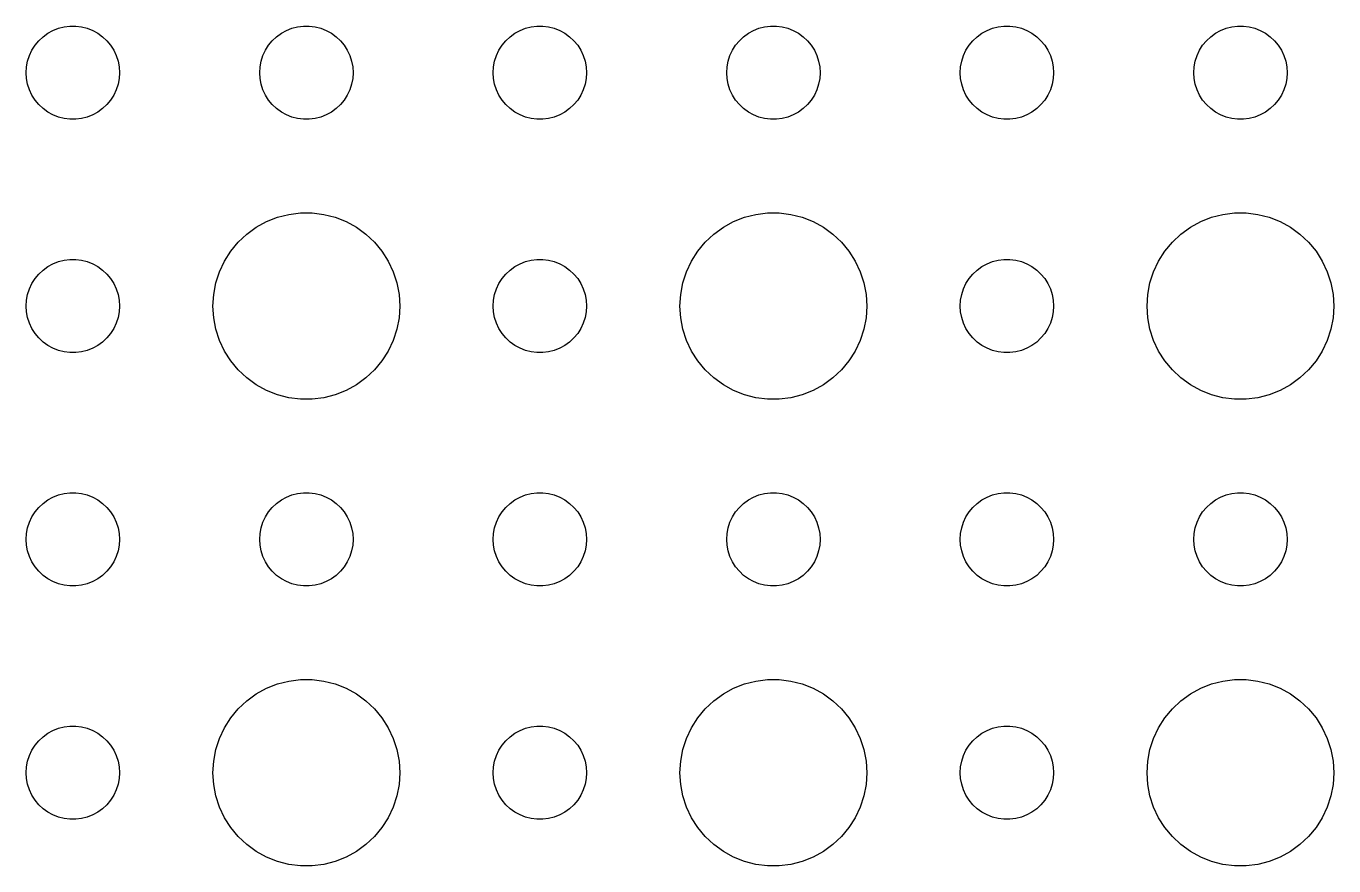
# Model space of a CAD drawing. Header units: metres. Extents: x -142 to 142, y -142 to 142.
# Drawn here: x 21 to 63, y -107.99 to -81 of the extents above; entities that cross this region are included whole.
import ezdxf

# ---------------------------------------------------------------- set-up
doc = ezdxf.new("R2010")
doc.units = ezdxf.units.M

msp = doc.modelspace()

# ---------------------------------------------------------------- linework, layer by layer
for p, q in [((22.0365, -81.0734), (22.2189, -81.0266)), ((22.2189, -81.0266), (22.4058, -81.003)), ((22.4058, -81.003), (22.5942, -81.003)), ((22.5942, -81.003), (22.7811, -81.0266)), ((22.7811, -81.0266), (22.9635, -81.0734)), ((29.5365, -81.0734), (29.7189, -81.0266)), ((29.7189, -81.0266), (29.9058, -81.003)), ((29.9058, -81.003), (30.0942, -81.003)), ((30.0942, -81.003), (30.2811, -81.0266)), ((30.2811, -81.0266), (30.4635, -81.0734)), ((37.0365, -81.0734), (37.2189, -81.0266)), ((37.2189, -81.0266), (37.4058, -81.003)), ((37.4058, -81.003), (37.5942, -81.003)), ((37.5942, -81.003), (37.7811, -81.0266)), ((37.7811, -81.0266), (37.9635, -81.0734)), ((44.5365, -81.0734), (44.7189, -81.0266)), ((44.7189, -81.0266), (44.9058, -81.003)), ((44.9058, -81.003), (45.0942, -81.003)), ((45.0942, -81.003), (45.2811, -81.0266)), ((45.2811, -81.0266), (45.4635, -81.0734)), ((52.0365, -81.0734), (52.2189, -81.0266)), ((52.2189, -81.0266), (52.4058, -81.003)), ((52.4058, -81.003), (52.5942, -81.003)), ((52.5942, -81.003), (52.7811, -81.0266)), ((52.7811, -81.0266), (52.9635, -81.0734)), ((59.5365, -81.0734), (59.7189, -81.0266)), ((59.7189, -81.0266), (59.9058, -81.003)), ((59.9058, -81.003), (60.0942, -81.003)), ((60.0942, -81.003), (60.2811, -81.0266)), ((60.2811, -81.0266), (60.4635, -81.0734)), ((21.2865, -81.6183), (21.4065, -81.4732)), ((21.4065, -81.4732), (21.5439, -81.3442)), ((21.5439, -81.3442), (21.6963, -81.2335)), ((21.6963, -81.2335), (21.8613, -81.1428)), ((21.8613, -81.1428), (22.0365, -81.0734)), ((22.9635, -81.0734), (23.1387, -81.1428)), ((23.1387, -81.1428), (23.3037, -81.2335)), ((23.3037, -81.2335), (23.4561, -81.3442)), ((23.4561, -81.3442), (23.5934, -81.4732)), ((23.5934, -81.4732), (23.7135, -81.6183)), ((28.7865, -81.6183), (28.9065, -81.4732)), ((28.9065, -81.4732), (29.0439, -81.3442)), ((29.0439, -81.3442), (29.1963, -81.2335)), ((29.1963, -81.2335), (29.3613, -81.1428)), ((29.3613, -81.1428), (29.5365, -81.0734)), ((30.4635, -81.0734), (30.6387, -81.1428)), ((30.6387, -81.1428), (30.8037, -81.2335)), ((30.8037, -81.2335), (30.9561, -81.3442)), ((30.9561, -81.3442), (31.0934, -81.4732)), ((31.0934, -81.4732), (31.2135, -81.6183)), ((36.2865, -81.6183), (36.4065, -81.4732)), ((36.4065, -81.4732), (36.5439, -81.3442)), ((36.5439, -81.3442), (36.6963, -81.2335)), ((36.6963, -81.2335), (36.8613, -81.1428)), ((36.8613, -81.1428), (37.0365, -81.0734)), ((37.9635, -81.0734), (38.1387, -81.1428)), ((38.1387, -81.1428), (38.3037, -81.2335)), ((38.3037, -81.2335), (38.4561, -81.3442)), ((38.4561, -81.3442), (38.5934, -81.4732)), ((38.5934, -81.4732), (38.7135, -81.6183)), ((43.7865, -81.6183), (43.9065, -81.4732)), ((43.9065, -81.4732), (44.0439, -81.3442)), ((44.0439, -81.3442), (44.1963, -81.2335)), ((44.1963, -81.2335), (44.3613, -81.1428)), ((44.3613, -81.1428), (44.5365, -81.0734)), ((45.4635, -81.0734), (45.6387, -81.1428)), ((45.6387, -81.1428), (45.8037, -81.2335)), ((45.8037, -81.2335), (45.9561, -81.3442)), ((45.9561, -81.3442), (46.0934, -81.4732)), ((46.0934, -81.4732), (46.2135, -81.6183)), ((51.2865, -81.6183), (51.4065, -81.4732)), ((51.4065, -81.4732), (51.5439, -81.3442)), ((51.5439, -81.3442), (51.6963, -81.2335)), ((51.6963, -81.2335), (51.8613, -81.1428)), ((51.8613, -81.1428), (52.0365, -81.0734)), ((52.9635, -81.0734), (53.1387, -81.1428)), ((53.1387, -81.1428), (53.3037, -81.2335)), ((53.3037, -81.2335), (53.4561, -81.3442)), ((53.4561, -81.3442), (53.5934, -81.4732)), ((53.5934, -81.4732), (53.7135, -81.6183)), ((58.7865, -81.6183), (58.9065, -81.4732)), ((58.9065, -81.4732), (59.0439, -81.3442)), ((59.0439, -81.3442), (59.1963, -81.2335)), ((59.1963, -81.2335), (59.3613, -81.1428)), ((59.3613, -81.1428), (59.5365, -81.0734)), ((60.4635, -81.0734), (60.6387, -81.1428)), ((60.6387, -81.1428), (60.8037, -81.2335)), ((60.8037, -81.2335), (60.9561, -81.3442)), ((60.9561, -81.3442), (61.0934, -81.4732)), ((61.0934, -81.4732), (61.2135, -81.6183)), ((21.1053, -81.9478), (21.1855, -81.7774)), ((21.1855, -81.7774), (21.2865, -81.6183)), ((23.7135, -81.6183), (23.8145, -81.7774)), ((23.8145, -81.7774), (23.8947, -81.9478)), ((28.6053, -81.9478), (28.6855, -81.7774)), ((28.6855, -81.7774), (28.7865, -81.6183)), ((31.2135, -81.6183), (31.3145, -81.7774)), ((31.3145, -81.7774), (31.3947, -81.9478)), ((36.1053, -81.9478), (36.1855, -81.7774)), ((36.1855, -81.7774), (36.2865, -81.6183)), ((38.7135, -81.6183), (38.8145, -81.7774)), ((38.8145, -81.7774), (38.8947, -81.9478)), ((43.6053, -81.9478), (43.6855, -81.7774)), ((43.6855, -81.7774), (43.7865, -81.6183)), ((46.2135, -81.6183), (46.3145, -81.7774)), ((46.3145, -81.7774), (46.3947, -81.9478)), ((51.1053, -81.9478), (51.1855, -81.7774)), ((51.1855, -81.7774), (51.2865, -81.6183)), ((53.7135, -81.6183), (53.8145, -81.7774)), ((53.8145, -81.7774), (53.8947, -81.9478)), ((58.6053, -81.9478), (58.6855, -81.7774)), ((58.6855, -81.7774), (58.7865, -81.6183)), ((61.2135, -81.6183), (61.3145, -81.7774)), ((61.3145, -81.7774), (61.3947, -81.9478)), ((21, -82.5), (21.0118, -82.312)), ((21.0118, -82.312), (21.0471, -82.127)), ((21.0471, -82.127), (21.1053, -81.9478)), ((23.8947, -81.9478), (23.9529, -82.127)), ((23.9529, -82.127), (23.9882, -82.312)), ((23.9882, -82.312), (24, -82.5)), ((28.5, -82.5), (28.5118, -82.312)), ((28.5118, -82.312), (28.5471, -82.127)), ((28.5471, -82.127), (28.6053, -81.9478)), ((31.3947, -81.9478), (31.4529, -82.127)), ((31.4529, -82.127), (31.4882, -82.312)), ((31.4882, -82.312), (31.5, -82.5)), ((36, -82.5), (36.0118, -82.312)), ((36.0118, -82.312), (36.0471, -82.127)), ((36.0471, -82.127), (36.1053, -81.9478)), ((38.8947, -81.9478), (38.9529, -82.127)), ((38.9529, -82.127), (38.9882, -82.312)), ((38.9882, -82.312), (39, -82.5)), ((43.5, -82.5), (43.5118, -82.312)), ((43.5118, -82.312), (43.5471, -82.127)), ((43.5471, -82.127), (43.6053, -81.9478)), ((46.3947, -81.9478), (46.4529, -82.127)), ((46.4529, -82.127), (46.4882, -82.312)), ((46.4882, -82.312), (46.5, -82.5)), ((51, -82.5), (51.0118, -82.312)), ((51.0118, -82.312), (51.0471, -82.127)), ((51.0471, -82.127), (51.1053, -81.9478)), ((53.8947, -81.9478), (53.9529, -82.127)), ((53.9529, -82.127), (53.9882, -82.312)), ((53.9882, -82.312), (54, -82.5)), ((58.5, -82.5), (58.5118, -82.312)), ((58.5118, -82.312), (58.5471, -82.127)), ((58.5471, -82.127), (58.6053, -81.9478)), ((61.3947, -81.9478), (61.4529, -82.127)), ((61.4529, -82.127), (61.4882, -82.312)), ((61.4882, -82.312), (61.5, -82.5)), ((21.0118, -82.688), (21, -82.5)), ((21.0471, -82.873), (21.0118, -82.688)), ((23.9882, -82.688), (23.9529, -82.873)), ((24, -82.5), (23.9882, -82.688)), ((28.5118, -82.688), (28.5, -82.5)), ((28.5471, -82.873), (28.5118, -82.688)), ((31.4882, -82.688), (31.4529, -82.873)), ((31.5, -82.5), (31.4882, -82.688)), ((36.0118, -82.688), (36, -82.5)), ((36.0471, -82.873), (36.0118, -82.688)), ((38.9882, -82.688), (38.9529, -82.873)), ((39, -82.5), (38.9882, -82.688)), ((43.5118, -82.688), (43.5, -82.5)), ((43.5471, -82.873), (43.5118, -82.688)), ((46.4882, -82.688), (46.4529, -82.873)), ((46.5, -82.5), (46.4882, -82.688)), ((51.0118, -82.688), (51, -82.5)), ((51.0471, -82.873), (51.0118, -82.688)), ((53.9882, -82.688), (53.9529, -82.873)), ((54, -82.5), (53.9882, -82.688)), ((58.5118, -82.688), (58.5, -82.5)), ((58.5471, -82.873), (58.5118, -82.688)), ((61.4882, -82.688), (61.4529, -82.873)), ((61.5, -82.5), (61.4882, -82.688)), ((21.1053, -83.0522), (21.0471, -82.873)), ((21.1855, -83.2226), (21.1053, -83.0522)), ((23.8947, -83.0522), (23.8145, -83.2226)), ((23.9529, -82.873), (23.8947, -83.0522)), ((28.6053, -83.0522), (28.5471, -82.873)), ((28.6855, -83.2226), (28.6053, -83.0522)), ((31.3947, -83.0522), (31.3145, -83.2226)), ((31.4529, -82.873), (31.3947, -83.0522)), ((36.1053, -83.0522), (36.0471, -82.873)), ((36.1855, -83.2226), (36.1053, -83.0522)), ((38.8947, -83.0522), (38.8145, -83.2226)), ((38.9529, -82.873), (38.8947, -83.0522)), ((43.6053, -83.0522), (43.5471, -82.873)), ((43.6855, -83.2226), (43.6053, -83.0522)), ((46.3947, -83.0522), (46.3145, -83.2226)), ((46.4529, -82.873), (46.3947, -83.0522)), ((51.1053, -83.0522), (51.0471, -82.873)), ((51.1855, -83.2226), (51.1053, -83.0522)), ((53.8947, -83.0522), (53.8145, -83.2226)), ((53.9529, -82.873), (53.8947, -83.0522)), ((58.6053, -83.0522), (58.5471, -82.873)), ((58.6855, -83.2226), (58.6053, -83.0522)), ((61.3947, -83.0522), (61.3145, -83.2226)), ((61.4529, -82.873), (61.3947, -83.0522)), ((21.2865, -83.3817), (21.1855, -83.2226)), ((21.4065, -83.5268), (21.2865, -83.3817)), ((21.5439, -83.6558), (21.4065, -83.5268)), ((23.5934, -83.5268), (23.4561, -83.6558)), ((23.7135, -83.3817), (23.5934, -83.5268)), ((23.8145, -83.2226), (23.7135, -83.3817)), ((28.7865, -83.3817), (28.6855, -83.2226)), ((28.9065, -83.5268), (28.7865, -83.3817)), ((29.0439, -83.6558), (28.9065, -83.5268)), ((31.0934, -83.5268), (30.9561, -83.6558)), ((31.2135, -83.3817), (31.0934, -83.5268)), ((31.3145, -83.2226), (31.2135, -83.3817)), ((36.2865, -83.3817), (36.1855, -83.2226)), ((36.4065, -83.5268), (36.2865, -83.3817)), ((36.5439, -83.6558), (36.4065, -83.5268)), ((38.5934, -83.5268), (38.4561, -83.6558)), ((38.7135, -83.3817), (38.5934, -83.5268)), ((38.8145, -83.2226), (38.7135, -83.3817)), ((43.7865, -83.3817), (43.6855, -83.2226)), ((43.9065, -83.5268), (43.7865, -83.3817)), ((44.0439, -83.6558), (43.9065, -83.5268)), ((46.0934, -83.5268), (45.9561, -83.6558)), ((46.2135, -83.3817), (46.0934, -83.5268)), ((46.3145, -83.2226), (46.2135, -83.3817)), ((51.2865, -83.3817), (51.1855, -83.2226)), ((51.4065, -83.5268), (51.2865, -83.3817)), ((51.5439, -83.6558), (51.4065, -83.5268)), ((53.5934, -83.5268), (53.4561, -83.6558)), ((53.7135, -83.3817), (53.5934, -83.5268)), ((53.8145, -83.2226), (53.7135, -83.3817)), ((58.7865, -83.3817), (58.6855, -83.2226)), ((58.9065, -83.5268), (58.7865, -83.3817)), ((59.0439, -83.6558), (58.9065, -83.5268)), ((61.0934, -83.5268), (60.9561, -83.6558)), ((61.2135, -83.3817), (61.0934, -83.5268)), ((61.3145, -83.2226), (61.2135, -83.3817)), ((21.6963, -83.7665), (21.5439, -83.6558)), ((21.8613, -83.8572), (21.6963, -83.7665)), ((22.0365, -83.9266), (21.8613, -83.8572)), ((22.2189, -83.9734), (22.0365, -83.9266)), ((22.4058, -83.997), (22.2189, -83.9734)), ((22.5942, -83.997), (22.4058, -83.997)), ((22.7811, -83.9734), (22.5942, -83.997)), ((22.9635, -83.9266), (22.7811, -83.9734)), ((23.1387, -83.8572), (22.9635, -83.9266)), ((23.3037, -83.7665), (23.1387, -83.8572)), ((23.4561, -83.6558), (23.3037, -83.7665)), ((29.1963, -83.7665), (29.0439, -83.6558)), ((29.3613, -83.8572), (29.1963, -83.7665)), ((29.5365, -83.9266), (29.3613, -83.8572)), ((29.7189, -83.9734), (29.5365, -83.9266)), ((29.9058, -83.997), (29.7189, -83.9734)), ((30.0942, -83.997), (29.9058, -83.997)), ((30.2811, -83.9734), (30.0942, -83.997)), ((30.4635, -83.9266), (30.2811, -83.9734)), ((30.6387, -83.8572), (30.4635, -83.9266)), ((30.8037, -83.7665), (30.6387, -83.8572)), ((30.9561, -83.6558), (30.8037, -83.7665)), ((36.6963, -83.7665), (36.5439, -83.6558)), ((36.8613, -83.8572), (36.6963, -83.7665)), ((37.0365, -83.9266), (36.8613, -83.8572)), ((37.2189, -83.9734), (37.0365, -83.9266)), ((37.4058, -83.997), (37.2189, -83.9734)), ((37.5942, -83.997), (37.4058, -83.997)), ((37.7811, -83.9734), (37.5942, -83.997)), ((37.9635, -83.9266), (37.7811, -83.9734)), ((38.1387, -83.8572), (37.9635, -83.9266)), ((38.3037, -83.7665), (38.1387, -83.8572)), ((38.4561, -83.6558), (38.3037, -83.7665)), ((44.1963, -83.7665), (44.0439, -83.6558)), ((44.3613, -83.8572), (44.1963, -83.7665)), ((44.5365, -83.9266), (44.3613, -83.8572)), ((44.7189, -83.9734), (44.5365, -83.9266)), ((44.9058, -83.997), (44.7189, -83.9734)), ((45.0942, -83.997), (44.9058, -83.997)), ((45.2811, -83.9734), (45.0942, -83.997)), ((45.4635, -83.9266), (45.2811, -83.9734)), ((45.6387, -83.8572), (45.4635, -83.9266)), ((45.8037, -83.7665), (45.6387, -83.8572)), ((45.9561, -83.6558), (45.8037, -83.7665)), ((51.6963, -83.7665), (51.5439, -83.6558)), ((51.8613, -83.8572), (51.6963, -83.7665)), ((52.0365, -83.9266), (51.8613, -83.8572)), ((52.2189, -83.9734), (52.0365, -83.9266)), ((52.4058, -83.997), (52.2189, -83.9734)), ((52.5942, -83.997), (52.4058, -83.997)), ((52.7811, -83.9734), (52.5942, -83.997)), ((52.9635, -83.9266), (52.7811, -83.9734)), ((53.1387, -83.8572), (52.9635, -83.9266)), ((53.3037, -83.7665), (53.1387, -83.8572)), ((53.4561, -83.6558), (53.3037, -83.7665)), ((59.1963, -83.7665), (59.0439, -83.6558)), ((59.3613, -83.8572), (59.1963, -83.7665)), ((59.5365, -83.9266), (59.3613, -83.8572)), ((59.7189, -83.9734), (59.5365, -83.9266)), ((59.9058, -83.997), (59.7189, -83.9734)), ((60.0942, -83.997), (59.9058, -83.997)), ((60.2811, -83.9734), (60.0942, -83.997)), ((60.4635, -83.9266), (60.2811, -83.9734)), ((60.6387, -83.8572), (60.4635, -83.9266)), ((60.8037, -83.7665), (60.6387, -83.8572)), ((60.9561, -83.6558), (60.8037, -83.7665)), ((28.3925, -87.467), (28.7227, -87.2855)), ((28.7227, -87.2855), (29.0729, -87.1468)), ((29.0729, -87.1468), (29.4379, -87.0531)), ((29.4379, -87.0531), (29.8116, -87.0059)), ((29.8116, -87.0059), (30.1884, -87.0059)), ((30.1884, -87.0059), (30.5621, -87.0531)), ((30.5621, -87.0531), (30.927, -87.1468)), ((30.927, -87.1468), (31.2773, -87.2855)), ((31.2773, -87.2855), (31.6075, -87.467)), ((43.3925, -87.467), (43.7227, -87.2855)), ((43.7227, -87.2855), (44.0729, -87.1468)), ((44.0729, -87.1468), (44.4379, -87.0531)), ((44.4379, -87.0531), (44.8116, -87.0059)), ((44.8116, -87.0059), (45.1884, -87.0059)), ((45.1884, -87.0059), (45.5621, -87.0531)), ((45.5621, -87.0531), (45.927, -87.1468)), ((45.927, -87.1468), (46.2773, -87.2855)), ((46.2773, -87.2855), (46.6075, -87.467)), ((58.3925, -87.467), (58.7227, -87.2855)), ((58.7227, -87.2855), (59.0729, -87.1468)), ((59.0729, -87.1468), (59.4379, -87.0531)), ((59.4379, -87.0531), (59.8116, -87.0059)), ((59.8116, -87.0059), (60.1884, -87.0059)), ((60.1884, -87.0059), (60.5621, -87.0531)), ((60.5621, -87.0531), (60.927, -87.1468)), ((60.927, -87.1468), (61.2773, -87.2855)), ((61.2773, -87.2855), (61.6075, -87.467)), ((27.8131, -87.9464), (28.0877, -87.6885)), ((28.0877, -87.6885), (28.3925, -87.467)), ((31.6075, -87.467), (31.9123, -87.6885)), ((31.9123, -87.6885), (32.1869, -87.9464)), ((42.8131, -87.9464), (43.0877, -87.6885)), ((43.0877, -87.6885), (43.3925, -87.467)), ((46.6075, -87.467), (46.9123, -87.6885)), ((46.9123, -87.6885), (47.1869, -87.9464)), ((57.8131, -87.9464), (58.0877, -87.6885)), ((58.0877, -87.6885), (58.3925, -87.467)), ((61.6075, -87.467), (61.9123, -87.6885)), ((61.9123, -87.6885), (62.1869, -87.9464)), ((27.5729, -88.2366), (27.8131, -87.9464)), ((32.1869, -87.9464), (32.427, -88.2366)), ((42.5729, -88.2366), (42.8131, -87.9464)), ((47.1869, -87.9464), (47.427, -88.2366)), ((57.5729, -88.2366), (57.8131, -87.9464)), ((62.1869, -87.9464), (62.427, -88.2366)), ((21.8613, -88.6428), (22.0365, -88.5734)), ((22.0365, -88.5734), (22.2189, -88.5266)), ((22.2189, -88.5266), (22.4058, -88.503)), ((22.4058, -88.503), (22.5942, -88.503)), ((22.5942, -88.503), (22.7811, -88.5266)), ((22.7811, -88.5266), (22.9635, -88.5734)), ((22.9635, -88.5734), (23.1387, -88.6428)), ((27.2107, -88.8956), (27.3711, -88.5547)), ((27.3711, -88.5547), (27.5729, -88.2366)), ((32.427, -88.2366), (32.6289, -88.5547)), ((32.6289, -88.5547), (32.7893, -88.8956)), ((36.8613, -88.6428), (37.0365, -88.5734)), ((37.0365, -88.5734), (37.2189, -88.5266)), ((37.2189, -88.5266), (37.4058, -88.503)), ((37.4058, -88.503), (37.5942, -88.503)), ((37.5942, -88.503), (37.7811, -88.5266)), ((37.7811, -88.5266), (37.9635, -88.5734)), ((37.9635, -88.5734), (38.1387, -88.6428)), ((42.2107, -88.8956), (42.3711, -88.5547)), ((42.3711, -88.5547), (42.5729, -88.2366)), ((47.427, -88.2366), (47.6289, -88.5547)), ((47.6289, -88.5547), (47.7893, -88.8956)), ((51.8613, -88.6428), (52.0365, -88.5734)), ((52.0365, -88.5734), (52.2189, -88.5266)), ((52.2189, -88.5266), (52.4058, -88.503)), ((52.4058, -88.503), (52.5942, -88.503)), ((52.5942, -88.503), (52.7811, -88.5266)), ((52.7811, -88.5266), (52.9635, -88.5734)), ((52.9635, -88.5734), (53.1387, -88.6428)), ((57.2107, -88.8956), (57.3711, -88.5547)), ((57.3711, -88.5547), (57.5729, -88.2366)), ((62.427, -88.2366), (62.6289, -88.5547)), ((62.6289, -88.5547), (62.7893, -88.8956)), ((21.2865, -89.1183), (21.4065, -88.9732)), ((21.4065, -88.9732), (21.5439, -88.8442)), ((21.5439, -88.8442), (21.6963, -88.7335)), ((21.6963, -88.7335), (21.8613, -88.6428)), ((23.1387, -88.6428), (23.3037, -88.7335)), ((23.3037, -88.7335), (23.4561, -88.8442)), ((23.4561, -88.8442), (23.5934, -88.9732)), ((23.5934, -88.9732), (23.7135, -89.1183)), ((27.0942, -89.2539), (27.2107, -88.8956)), ((32.7893, -88.8956), (32.9057, -89.2539)), ((36.2865, -89.1183), (36.4065, -88.9732)), ((36.4065, -88.9732), (36.5439, -88.8442)), ((36.5439, -88.8442), (36.6963, -88.7335)), ((36.6963, -88.7335), (36.8613, -88.6428)), ((38.1387, -88.6428), (38.3037, -88.7335)), ((38.3037, -88.7335), (38.4561, -88.8442)), ((38.4561, -88.8442), (38.5934, -88.9732)), ((38.5934, -88.9732), (38.7135, -89.1183)), ((42.0942, -89.2539), (42.2107, -88.8956)), ((47.7893, -88.8956), (47.9057, -89.2539)), ((51.2865, -89.1183), (51.4065, -88.9732)), ((51.4065, -88.9732), (51.5439, -88.8442)), ((51.5439, -88.8442), (51.6963, -88.7335)), ((51.6963, -88.7335), (51.8613, -88.6428)), ((53.1387, -88.6428), (53.3037, -88.7335)), ((53.3037, -88.7335), (53.4561, -88.8442)), ((53.4561, -88.8442), (53.5934, -88.9732)), ((53.5934, -88.9732), (53.7135, -89.1183)), ((57.0942, -89.2539), (57.2107, -88.8956)), ((62.7893, -88.8956), (62.9057, -89.2539)), ((21.0471, -89.627), (21.1053, -89.4478)), ((21.1053, -89.4478), (21.1855, -89.2774)), ((21.1855, -89.2774), (21.2865, -89.1183)), ((23.7135, -89.1183), (23.8145, -89.2774)), ((23.8145, -89.2774), (23.8947, -89.4478)), ((23.8947, -89.4478), (23.9529, -89.627)), ((27.0237, -89.624), (27.0942, -89.2539)), ((32.9057, -89.2539), (32.9763, -89.624)), ((36.0471, -89.627), (36.1053, -89.4478)), ((36.1053, -89.4478), (36.1855, -89.2774)), ((36.1855, -89.2774), (36.2865, -89.1183)), ((38.7135, -89.1183), (38.8145, -89.2774)), ((38.8145, -89.2774), (38.8947, -89.4478)), ((38.8947, -89.4478), (38.9529, -89.627)), ((42.0237, -89.624), (42.0942, -89.2539)), ((47.9057, -89.2539), (47.9763, -89.624)), ((51.0471, -89.627), (51.1053, -89.4478)), ((51.1053, -89.4478), (51.1855, -89.2774)), ((51.1855, -89.2774), (51.2865, -89.1183)), ((53.7135, -89.1183), (53.8145, -89.2774)), ((53.8145, -89.2774), (53.8947, -89.4478)), ((53.8947, -89.4478), (53.9529, -89.627)), ((57.0237, -89.624), (57.0942, -89.2539)), ((62.9057, -89.2539), (62.9763, -89.624)), ((21, -90), (21.0118, -89.812)), ((21.0118, -89.812), (21.0471, -89.627)), ((23.9529, -89.627), (23.9882, -89.812)), ((23.9882, -89.812), (24, -90)), ((27, -90), (27.0237, -89.624)), ((32.9763, -89.624), (33, -90)), ((36, -90), (36.0118, -89.812)), ((36.0118, -89.812), (36.0471, -89.627)), ((38.9529, -89.627), (38.9882, -89.812)), ((38.9882, -89.812), (39, -90)), ((42, -90), (42.0237, -89.624)), ((47.9763, -89.624), (48, -90)), ((51, -90), (51.0118, -89.812)), ((51.0118, -89.812), (51.0471, -89.627)), ((53.9529, -89.627), (53.9882, -89.812)), ((53.9882, -89.812), (54, -90)), ((57, -90), (57.0237, -89.624)), ((62.9763, -89.624), (63, -90)), ((21.0118, -90.188), (21, -90)), ((21.0471, -90.373), (21.0118, -90.188)), ((23.9882, -90.188), (23.9529, -90.373)), ((24, -90), (23.9882, -90.188)), ((27.0237, -90.376), (27, -90)), ((33, -90), (32.9763, -90.376)), ((36.0118, -90.188), (36, -90)), ((36.0471, -90.373), (36.0118, -90.188)), ((38.9882, -90.188), (38.9529, -90.373)), ((39, -90), (38.9882, -90.188)), ((42.0237, -90.376), (42, -90)), ((48, -90), (47.9763, -90.376)), ((51.0118, -90.188), (51, -90)), ((51.0471, -90.373), (51.0118, -90.188)), ((53.9882, -90.188), (53.9529, -90.373)), ((54, -90), (53.9882, -90.188)), ((57.0237, -90.376), (57, -90)), ((63, -90), (62.9763, -90.376)), ((21.1053, -90.5522), (21.0471, -90.373)), ((21.1855, -90.7226), (21.1053, -90.5522)), ((23.8947, -90.5522), (23.8145, -90.7226)), ((23.9529, -90.373), (23.8947, -90.5522)), ((27.0942, -90.7461), (27.0237, -90.376)), ((32.9763, -90.376), (32.9057, -90.7461)), ((36.1053, -90.5522), (36.0471, -90.373)), ((36.1855, -90.7226), (36.1053, -90.5522)), ((38.8947, -90.5522), (38.8145, -90.7226)), ((38.9529, -90.373), (38.8947, -90.5522)), ((42.0942, -90.7461), (42.0237, -90.376)), ((47.9763, -90.376), (47.9057, -90.7461)), ((51.1053, -90.5522), (51.0471, -90.373)), ((51.1855, -90.7226), (51.1053, -90.5522)), ((53.8947, -90.5522), (53.8145, -90.7226)), ((53.9529, -90.373), (53.8947, -90.5522)), ((57.0942, -90.7461), (57.0237, -90.376)), ((62.9763, -90.376), (62.9057, -90.7461)), ((21.2865, -90.8817), (21.1855, -90.7226)), ((21.4065, -91.0268), (21.2865, -90.8817)), ((21.5439, -91.1558), (21.4065, -91.0268)), ((23.5934, -91.0268), (23.4561, -91.1558)), ((23.7135, -90.8817), (23.5934, -91.0268)), ((23.8145, -90.7226), (23.7135, -90.8817)), ((27.2107, -91.1044), (27.0942, -90.7461)), ((27.3711, -91.4453), (27.2107, -91.1044)), ((32.7893, -91.1044), (32.6289, -91.4453)), ((32.9057, -90.7461), (32.7893, -91.1044)), ((36.2865, -90.8817), (36.1855, -90.7226)), ((36.4065, -91.0268), (36.2865, -90.8817)), ((36.5439, -91.1558), (36.4065, -91.0268)), ((38.5934, -91.0268), (38.4561, -91.1558)), ((38.7135, -90.8817), (38.5934, -91.0268)), ((38.8145, -90.7226), (38.7135, -90.8817)), ((42.2107, -91.1044), (42.0942, -90.7461)), ((42.3711, -91.4453), (42.2107, -91.1044)), ((47.7893, -91.1044), (47.6289, -91.4453)), ((47.9057, -90.7461), (47.7893, -91.1044)), ((51.2865, -90.8817), (51.1855, -90.7226)), ((51.4065, -91.0268), (51.2865, -90.8817)), ((51.5439, -91.1558), (51.4065, -91.0268)), ((53.5934, -91.0268), (53.4561, -91.1558)), ((53.7135, -90.8817), (53.5934, -91.0268)), ((53.8145, -90.7226), (53.7135, -90.8817)), ((57.2107, -91.1044), (57.0942, -90.7461)), ((57.3711, -91.4453), (57.2107, -91.1044)), ((62.7893, -91.1044), (62.6289, -91.4453)), ((62.9057, -90.7461), (62.7893, -91.1044)), ((21.6963, -91.2665), (21.5439, -91.1558)), ((21.8613, -91.3572), (21.6963, -91.2665)), ((22.0365, -91.4266), (21.8613, -91.3572)), ((22.2189, -91.4734), (22.0365, -91.4266)), ((22.4058, -91.497), (22.2189, -91.4734)), ((22.5942, -91.497), (22.4058, -91.497)), ((22.7811, -91.4734), (22.5942, -91.497)), ((22.9635, -91.4266), (22.7811, -91.4734)), ((23.1387, -91.3572), (22.9635, -91.4266)), ((23.3037, -91.2665), (23.1387, -91.3572)), ((23.4561, -91.1558), (23.3037, -91.2665)), ((27.5729, -91.7634), (27.3711, -91.4453)), ((32.6289, -91.4453), (32.427, -91.7634)), ((36.6963, -91.2665), (36.5439, -91.1558)), ((36.8613, -91.3572), (36.6963, -91.2665)), ((37.0365, -91.4266), (36.8613, -91.3572)), ((37.2189, -91.4734), (37.0365, -91.4266)), ((37.4058, -91.497), (37.2189, -91.4734)), ((37.5942, -91.497), (37.4058, -91.497)), ((37.7811, -91.4734), (37.5942, -91.497)), ((37.9635, -91.4266), (37.7811, -91.4734)), ((38.1387, -91.3572), (37.9635, -91.4266)), ((38.3037, -91.2665), (38.1387, -91.3572)), ((38.4561, -91.1558), (38.3037, -91.2665)), ((42.5729, -91.7634), (42.3711, -91.4453)), ((47.6289, -91.4453), (47.427, -91.7634)), ((51.6963, -91.2665), (51.5439, -91.1558)), ((51.8613, -91.3572), (51.6963, -91.2665)), ((52.0365, -91.4266), (51.8613, -91.3572)), ((52.2189, -91.4734), (52.0365, -91.4266)), ((52.4058, -91.497), (52.2189, -91.4734)), ((52.5942, -91.497), (52.4058, -91.497)), ((52.7811, -91.4734), (52.5942, -91.497)), ((52.9635, -91.4266), (52.7811, -91.4734)), ((53.1387, -91.3572), (52.9635, -91.4266)), ((53.3037, -91.2665), (53.1387, -91.3572)), ((53.4561, -91.1558), (53.3037, -91.2665)), ((57.5729, -91.7634), (57.3711, -91.4453)), ((62.6289, -91.4453), (62.427, -91.7634)), ((27.8131, -92.0536), (27.5729, -91.7634)), ((32.427, -91.7634), (32.1869, -92.0536)), ((42.8131, -92.0536), (42.5729, -91.7634)), ((47.427, -91.7634), (47.1869, -92.0536)), ((57.8131, -92.0536), (57.5729, -91.7634)), ((62.427, -91.7634), (62.1869, -92.0536)), ((28.0877, -92.3115), (27.8131, -92.0536)), ((28.3925, -92.533), (28.0877, -92.3115)), ((31.9123, -92.3115), (31.6075, -92.533)), ((32.1869, -92.0536), (31.9123, -92.3115)), ((43.0877, -92.3115), (42.8131, -92.0536)), ((43.3925, -92.533), (43.0877, -92.3115)), ((46.9123, -92.3115), (46.6075, -92.533)), ((47.1869, -92.0536), (46.9123, -92.3115)), ((58.0877, -92.3115), (57.8131, -92.0536)), ((58.3925, -92.533), (58.0877, -92.3115)), ((61.9123, -92.3115), (61.6075, -92.533)), ((62.1869, -92.0536), (61.9123, -92.3115)), ((28.7227, -92.7145), (28.3925, -92.533)), ((29.0729, -92.8532), (28.7227, -92.7145)), ((31.2773, -92.7145), (30.927, -92.8532)), ((31.6075, -92.533), (31.2773, -92.7145)), ((43.7227, -92.7145), (43.3925, -92.533)), ((44.0729, -92.8532), (43.7227, -92.7145)), ((46.2773, -92.7145), (45.927, -92.8532)), ((46.6075, -92.533), (46.2773, -92.7145)), ((58.7227, -92.7145), (58.3925, -92.533)), ((59.0729, -92.8532), (58.7227, -92.7145)), ((61.2773, -92.7145), (60.927, -92.8532)), ((61.6075, -92.533), (61.2773, -92.7145)), ((29.4379, -92.9469), (29.0729, -92.8532)), ((29.8116, -92.9941), (29.4379, -92.9469)), ((30.1884, -92.9941), (29.8116, -92.9941)), ((30.5621, -92.9469), (30.1884, -92.9941)), ((30.927, -92.8532), (30.5621, -92.9469)), ((44.4379, -92.9469), (44.0729, -92.8532)), ((44.8116, -92.9941), (44.4379, -92.9469)), ((45.1884, -92.9941), (44.8116, -92.9941)), ((45.5621, -92.9469), (45.1884, -92.9941)), ((45.927, -92.8532), (45.5621, -92.9469)), ((59.4379, -92.9469), (59.0729, -92.8532)), ((59.8116, -92.9941), (59.4379, -92.9469)), ((60.1884, -92.9941), (59.8116, -92.9941)), ((60.5621, -92.9469), (60.1884, -92.9941)), ((60.927, -92.8532), (60.5621, -92.9469)), ((21.6963, -96.2335), (21.8613, -96.1428)), ((21.8613, -96.1428), (22.0365, -96.0734)), ((22.0365, -96.0734), (22.2189, -96.0266)), ((22.2189, -96.0266), (22.4058, -96.003)), ((22.4058, -96.003), (22.5942, -96.003)), ((22.5942, -96.003), (22.7811, -96.0266)), ((22.7811, -96.0266), (22.9635, -96.0734)), ((22.9635, -96.0734), (23.1387, -96.1428)), ((23.1387, -96.1428), (23.3037, -96.2335)), ((29.1963, -96.2335), (29.3613, -96.1428)), ((29.3613, -96.1428), (29.5365, -96.0734)), ((29.5365, -96.0734), (29.7189, -96.0266)), ((29.7189, -96.0266), (29.9058, -96.003)), ((29.9058, -96.003), (30.0942, -96.003)), ((30.0942, -96.003), (30.2811, -96.0266)), ((30.2811, -96.0266), (30.4635, -96.0734)), ((30.4635, -96.0734), (30.6387, -96.1428)), ((30.6387, -96.1428), (30.8037, -96.2335)), ((36.6963, -96.2335), (36.8613, -96.1428)), ((36.8613, -96.1428), (37.0365, -96.0734)), ((37.0365, -96.0734), (37.2189, -96.0266)), ((37.2189, -96.0266), (37.4058, -96.003)), ((37.4058, -96.003), (37.5942, -96.003)), ((37.5942, -96.003), (37.7811, -96.0266)), ((37.7811, -96.0266), (37.9635, -96.0734)), ((37.9635, -96.0734), (38.1387, -96.1428)), ((38.1387, -96.1428), (38.3037, -96.2335)), ((44.1963, -96.2335), (44.3613, -96.1428)), ((44.3613, -96.1428), (44.5365, -96.0734)), ((44.5365, -96.0734), (44.7189, -96.0266)), ((44.7189, -96.0266), (44.9058, -96.003)), ((44.9058, -96.003), (45.0942, -96.003)), ((45.0942, -96.003), (45.2811, -96.0266)), ((45.2811, -96.0266), (45.4635, -96.0734)), ((45.4635, -96.0734), (45.6387, -96.1428)), ((45.6387, -96.1428), (45.8037, -96.2335)), ((51.6963, -96.2335), (51.8613, -96.1428)), ((51.8613, -96.1428), (52.0365, -96.0734)), ((52.0365, -96.0734), (52.2189, -96.0266)), ((52.2189, -96.0266), (52.4058, -96.003)), ((52.4058, -96.003), (52.5942, -96.003)), ((52.5942, -96.003), (52.7811, -96.0266)), ((52.7811, -96.0266), (52.9635, -96.0734)), ((52.9635, -96.0734), (53.1387, -96.1428)), ((53.1387, -96.1428), (53.3037, -96.2335)), ((59.1963, -96.2335), (59.3613, -96.1428)), ((59.3613, -96.1428), (59.5365, -96.0734)), ((59.5365, -96.0734), (59.7189, -96.0266)), ((59.7189, -96.0266), (59.9058, -96.003)), ((59.9058, -96.003), (60.0942, -96.003)), ((60.0942, -96.003), (60.2811, -96.0266)), ((60.2811, -96.0266), (60.4635, -96.0734)), ((60.4635, -96.0734), (60.6387, -96.1428)), ((60.6387, -96.1428), (60.8037, -96.2335)), ((21.2865, -96.6183), (21.4065, -96.4732)), ((21.4065, -96.4732), (21.5439, -96.3442)), ((21.5439, -96.3442), (21.6963, -96.2335)), ((23.3037, -96.2335), (23.4561, -96.3442)), ((23.4561, -96.3442), (23.5934, -96.4732)), ((23.5934, -96.4732), (23.7135, -96.6183)), ((28.7865, -96.6183), (28.9065, -96.4732)), ((28.9065, -96.4732), (29.0439, -96.3442)), ((29.0439, -96.3442), (29.1963, -96.2335)), ((30.8037, -96.2335), (30.9561, -96.3442)), ((30.9561, -96.3442), (31.0934, -96.4732)), ((31.0934, -96.4732), (31.2135, -96.6183)), ((36.2865, -96.6183), (36.4065, -96.4732)), ((36.4065, -96.4732), (36.5439, -96.3442)), ((36.5439, -96.3442), (36.6963, -96.2335)), ((38.3037, -96.2335), (38.4561, -96.3442)), ((38.4561, -96.3442), (38.5934, -96.4732)), ((38.5934, -96.4732), (38.7135, -96.6183)), ((43.7865, -96.6183), (43.9065, -96.4732)), ((43.9065, -96.4732), (44.0439, -96.3442)), ((44.0439, -96.3442), (44.1963, -96.2335)), ((45.8037, -96.2335), (45.9561, -96.3442)), ((45.9561, -96.3442), (46.0934, -96.4732)), ((46.0934, -96.4732), (46.2135, -96.6183)), ((51.2865, -96.6183), (51.4065, -96.4732)), ((51.4065, -96.4732), (51.5439, -96.3442)), ((51.5439, -96.3442), (51.6963, -96.2335)), ((53.3037, -96.2335), (53.4561, -96.3442)), ((53.4561, -96.3442), (53.5934, -96.4732)), ((53.5934, -96.4732), (53.7135, -96.6183)), ((58.7865, -96.6183), (58.9065, -96.4732)), ((58.9065, -96.4732), (59.0439, -96.3442)), ((59.0439, -96.3442), (59.1963, -96.2335)), ((60.8037, -96.2335), (60.9561, -96.3442)), ((60.9561, -96.3442), (61.0934, -96.4732)), ((61.0934, -96.4732), (61.2135, -96.6183)), ((21.0471, -97.127), (21.1053, -96.9478)), ((21.1053, -96.9478), (21.1855, -96.7774)), ((21.1855, -96.7774), (21.2865, -96.6183)), ((23.7135, -96.6183), (23.8145, -96.7774)), ((23.8145, -96.7774), (23.8947, -96.9478)), ((23.8947, -96.9478), (23.9529, -97.127)), ((28.5471, -97.127), (28.6053, -96.9478)), ((28.6053, -96.9478), (28.6855, -96.7774)), ((28.6855, -96.7774), (28.7865, -96.6183)), ((31.2135, -96.6183), (31.3145, -96.7774)), ((31.3145, -96.7774), (31.3947, -96.9478)), ((31.3947, -96.9478), (31.4529, -97.127)), ((36.0471, -97.127), (36.1053, -96.9478)), ((36.1053, -96.9478), (36.1855, -96.7774)), ((36.1855, -96.7774), (36.2865, -96.6183)), ((38.7135, -96.6183), (38.8145, -96.7774)), ((38.8145, -96.7774), (38.8947, -96.9478)), ((38.8947, -96.9478), (38.9529, -97.127)), ((43.5471, -97.127), (43.6053, -96.9478)), ((43.6053, -96.9478), (43.6855, -96.7774)), ((43.6855, -96.7774), (43.7865, -96.6183)), ((46.2135, -96.6183), (46.3145, -96.7774)), ((46.3145, -96.7774), (46.3947, -96.9478)), ((46.3947, -96.9478), (46.4529, -97.127)), ((51.0471, -97.127), (51.1053, -96.9478)), ((51.1053, -96.9478), (51.1855, -96.7774)), ((51.1855, -96.7774), (51.2865, -96.6183)), ((53.7135, -96.6183), (53.8145, -96.7774)), ((53.8145, -96.7774), (53.8947, -96.9478)), ((53.8947, -96.9478), (53.9529, -97.127)), ((58.5471, -97.127), (58.6053, -96.9478)), ((58.6053, -96.9478), (58.6855, -96.7774)), ((58.6855, -96.7774), (58.7865, -96.6183)), ((61.2135, -96.6183), (61.3145, -96.7774)), ((61.3145, -96.7774), (61.3947, -96.9478)), ((61.3947, -96.9478), (61.4529, -97.127)), ((21, -97.5), (21.0118, -97.312)), ((21.0118, -97.312), (21.0471, -97.127)), ((23.9529, -97.127), (23.9882, -97.312)), ((23.9882, -97.312), (24, -97.5)), ((28.5, -97.5), (28.5118, -97.312)), ((28.5118, -97.312), (28.5471, -97.127)), ((31.4529, -97.127), (31.4882, -97.312)), ((31.4882, -97.312), (31.5, -97.5)), ((36, -97.5), (36.0118, -97.312)), ((36.0118, -97.312), (36.0471, -97.127)), ((38.9529, -97.127), (38.9882, -97.312)), ((38.9882, -97.312), (39, -97.5)), ((43.5, -97.5), (43.5118, -97.312)), ((43.5118, -97.312), (43.5471, -97.127)), ((46.4529, -97.127), (46.4882, -97.312)), ((46.4882, -97.312), (46.5, -97.5)), ((51, -97.5), (51.0118, -97.312)), ((51.0118, -97.312), (51.0471, -97.127)), ((53.9529, -97.127), (53.9882, -97.312)), ((53.9882, -97.312), (54, -97.5)), ((58.5, -97.5), (58.5118, -97.312)), ((58.5118, -97.312), (58.5471, -97.127)), ((61.4529, -97.127), (61.4882, -97.312)), ((61.4882, -97.312), (61.5, -97.5)), ((21.0118, -97.688), (21, -97.5)), ((21.0471, -97.873), (21.0118, -97.688)), ((23.9882, -97.688), (23.9529, -97.873)), ((24, -97.5), (23.9882, -97.688)), ((28.5118, -97.688), (28.5, -97.5)), ((28.5471, -97.873), (28.5118, -97.688)), ((31.4882, -97.688), (31.4529, -97.873)), ((31.5, -97.5), (31.4882, -97.688)), ((36.0118, -97.688), (36, -97.5)), ((36.0471, -97.873), (36.0118, -97.688)), ((38.9882, -97.688), (38.9529, -97.873)), ((39, -97.5), (38.9882, -97.688)), ((43.5118, -97.688), (43.5, -97.5)), ((43.5471, -97.873), (43.5118, -97.688)), ((46.4882, -97.688), (46.4529, -97.873)), ((46.5, -97.5), (46.4882, -97.688)), ((51.0118, -97.688), (51, -97.5)), ((51.0471, -97.873), (51.0118, -97.688)), ((53.9882, -97.688), (53.9529, -97.873)), ((54, -97.5), (53.9882, -97.688)), ((58.5118, -97.688), (58.5, -97.5)), ((58.5471, -97.873), (58.5118, -97.688)), ((61.4882, -97.688), (61.4529, -97.873)), ((61.5, -97.5), (61.4882, -97.688)), ((21.1053, -98.0522), (21.0471, -97.873)), ((21.1855, -98.2226), (21.1053, -98.0522)), ((21.2865, -98.3817), (21.1855, -98.2226)), ((23.8145, -98.2226), (23.7135, -98.3817)), ((23.8947, -98.0522), (23.8145, -98.2226)), ((23.9529, -97.873), (23.8947, -98.0522)), ((28.6053, -98.0522), (28.5471, -97.873)), ((28.6855, -98.2226), (28.6053, -98.0522)), ((28.7865, -98.3817), (28.6855, -98.2226)), ((31.3145, -98.2226), (31.2135, -98.3817)), ((31.3947, -98.0522), (31.3145, -98.2226)), ((31.4529, -97.873), (31.3947, -98.0522)), ((36.1053, -98.0522), (36.0471, -97.873)), ((36.1855, -98.2226), (36.1053, -98.0522)), ((36.2865, -98.3817), (36.1855, -98.2226)), ((38.8145, -98.2226), (38.7135, -98.3817)), ((38.8947, -98.0522), (38.8145, -98.2226)), ((38.9529, -97.873), (38.8947, -98.0522)), ((43.6053, -98.0522), (43.5471, -97.873)), ((43.6855, -98.2226), (43.6053, -98.0522)), ((43.7865, -98.3817), (43.6855, -98.2226)), ((46.3145, -98.2226), (46.2135, -98.3817)), ((46.3947, -98.0522), (46.3145, -98.2226)), ((46.4529, -97.873), (46.3947, -98.0522)), ((51.1053, -98.0522), (51.0471, -97.873)), ((51.1855, -98.2226), (51.1053, -98.0522)), ((51.2865, -98.3817), (51.1855, -98.2226)), ((53.8145, -98.2226), (53.7135, -98.3817)), ((53.8947, -98.0522), (53.8145, -98.2226)), ((53.9529, -97.873), (53.8947, -98.0522)), ((58.6053, -98.0522), (58.5471, -97.873)), ((58.6855, -98.2226), (58.6053, -98.0522)), ((58.7865, -98.3817), (58.6855, -98.2226)), ((61.3145, -98.2226), (61.2135, -98.3817)), ((61.3947, -98.0522), (61.3145, -98.2226)), ((61.4529, -97.873), (61.3947, -98.0522)), ((21.4065, -98.5268), (21.2865, -98.3817)), ((21.5439, -98.6558), (21.4065, -98.5268)), ((21.6963, -98.7665), (21.5439, -98.6558)), ((23.4561, -98.6558), (23.3037, -98.7665)), ((23.5934, -98.5268), (23.4561, -98.6558)), ((23.7135, -98.3817), (23.5934, -98.5268)), ((28.9065, -98.5268), (28.7865, -98.3817)), ((29.0439, -98.6558), (28.9065, -98.5268)), ((29.1963, -98.7665), (29.0439, -98.6558)), ((30.9561, -98.6558), (30.8037, -98.7665)), ((31.0934, -98.5268), (30.9561, -98.6558)), ((31.2135, -98.3817), (31.0934, -98.5268)), ((36.4065, -98.5268), (36.2865, -98.3817)), ((36.5439, -98.6558), (36.4065, -98.5268)), ((36.6963, -98.7665), (36.5439, -98.6558)), ((38.4561, -98.6558), (38.3037, -98.7665)), ((38.5934, -98.5268), (38.4561, -98.6558)), ((38.7135, -98.3817), (38.5934, -98.5268)), ((43.9065, -98.5268), (43.7865, -98.3817)), ((44.0439, -98.6558), (43.9065, -98.5268)), ((44.1963, -98.7665), (44.0439, -98.6558)), ((45.9561, -98.6558), (45.8037, -98.7665)), ((46.0934, -98.5268), (45.9561, -98.6558)), ((46.2135, -98.3817), (46.0934, -98.5268)), ((51.4065, -98.5268), (51.2865, -98.3817)), ((51.5439, -98.6558), (51.4065, -98.5268)), ((51.6963, -98.7665), (51.5439, -98.6558)), ((53.4561, -98.6558), (53.3037, -98.7665)), ((53.5934, -98.5268), (53.4561, -98.6558)), ((53.7135, -98.3817), (53.5934, -98.5268)), ((58.9065, -98.5268), (58.7865, -98.3817)), ((59.0439, -98.6558), (58.9065, -98.5268)), ((59.1963, -98.7665), (59.0439, -98.6558)), ((60.9561, -98.6558), (60.8037, -98.7665)), ((61.0934, -98.5268), (60.9561, -98.6558)), ((61.2135, -98.3817), (61.0934, -98.5268)), ((21.8613, -98.8572), (21.6963, -98.7665)), ((22.0365, -98.9266), (21.8613, -98.8572)), ((22.2189, -98.9734), (22.0365, -98.9266)), ((22.4058, -98.997), (22.2189, -98.9734)), ((22.5942, -98.997), (22.4058, -98.997)), ((22.7811, -98.9734), (22.5942, -98.997)), ((22.9635, -98.9266), (22.7811, -98.9734)), ((23.1387, -98.8572), (22.9635, -98.9266)), ((23.3037, -98.7665), (23.1387, -98.8572)), ((29.3613, -98.8572), (29.1963, -98.7665)), ((29.5365, -98.9266), (29.3613, -98.8572)), ((29.7189, -98.9734), (29.5365, -98.9266)), ((29.9058, -98.997), (29.7189, -98.9734)), ((30.0942, -98.997), (29.9058, -98.997)), ((30.2811, -98.9734), (30.0942, -98.997)), ((30.4635, -98.9266), (30.2811, -98.9734)), ((30.6387, -98.8572), (30.4635, -98.9266)), ((30.8037, -98.7665), (30.6387, -98.8572)), ((36.8613, -98.8572), (36.6963, -98.7665)), ((37.0365, -98.9266), (36.8613, -98.8572)), ((37.2189, -98.9734), (37.0365, -98.9266)), ((37.4058, -98.997), (37.2189, -98.9734)), ((37.5942, -98.997), (37.4058, -98.997)), ((37.7811, -98.9734), (37.5942, -98.997)), ((37.9635, -98.9266), (37.7811, -98.9734)), ((38.1387, -98.8572), (37.9635, -98.9266)), ((38.3037, -98.7665), (38.1387, -98.8572)), ((44.3613, -98.8572), (44.1963, -98.7665)), ((44.5365, -98.9266), (44.3613, -98.8572)), ((44.7189, -98.9734), (44.5365, -98.9266)), ((44.9058, -98.997), (44.7189, -98.9734)), ((45.0942, -98.997), (44.9058, -98.997)), ((45.2811, -98.9734), (45.0942, -98.997)), ((45.4635, -98.9266), (45.2811, -98.9734)), ((45.6387, -98.8572), (45.4635, -98.9266)), ((45.8037, -98.7665), (45.6387, -98.8572)), ((51.8613, -98.8572), (51.6963, -98.7665)), ((52.0365, -98.9266), (51.8613, -98.8572)), ((52.2189, -98.9734), (52.0365, -98.9266)), ((52.4058, -98.997), (52.2189, -98.9734)), ((52.5942, -98.997), (52.4058, -98.997)), ((52.7811, -98.9734), (52.5942, -98.997)), ((52.9635, -98.9266), (52.7811, -98.9734)), ((53.1387, -98.8572), (52.9635, -98.9266)), ((53.3037, -98.7665), (53.1387, -98.8572)), ((59.3613, -98.8572), (59.1963, -98.7665)), ((59.5365, -98.9266), (59.3613, -98.8572)), ((59.7189, -98.9734), (59.5365, -98.9266)), ((59.9058, -98.997), (59.7189, -98.9734)), ((60.0942, -98.997), (59.9058, -98.997)), ((60.2811, -98.9734), (60.0942, -98.997)), ((60.4635, -98.9266), (60.2811, -98.9734)), ((60.6387, -98.8572), (60.4635, -98.9266)), ((60.8037, -98.7665), (60.6387, -98.8572)), ((29.0729, -102.147), (29.4379, -102.053)), ((29.4379, -102.053), (29.8116, -102.006)), ((29.8116, -102.006), (30.1884, -102.006)), ((30.1884, -102.006), (30.5621, -102.053)), ((30.5621, -102.053), (30.927, -102.147)), ((44.0729, -102.147), (44.4379, -102.053)), ((44.4379, -102.053), (44.8116, -102.006)), ((44.8116, -102.006), (45.1884, -102.006)), ((45.1884, -102.006), (45.5621, -102.053)), ((45.5621, -102.053), (45.927, -102.147)), ((59.0729, -102.147), (59.4379, -102.053)), ((59.4379, -102.053), (59.8116, -102.006)), ((59.8116, -102.006), (60.1884, -102.006)), ((60.1884, -102.006), (60.5621, -102.053)), ((60.5621, -102.053), (60.927, -102.147)), ((28.0877, -102.688), (28.3925, -102.467)), ((28.3925, -102.467), (28.7227, -102.286)), ((28.7227, -102.286), (29.0729, -102.147)), ((30.927, -102.147), (31.2773, -102.286)), ((31.2773, -102.286), (31.6075, -102.467)), ((31.6075, -102.467), (31.9123, -102.688)), ((43.0877, -102.688), (43.3925, -102.467)), ((43.3925, -102.467), (43.7227, -102.286)), ((43.7227, -102.286), (44.0729, -102.147)), ((45.927, -102.147), (46.2773, -102.286)), ((46.2773, -102.286), (46.6075, -102.467)), ((46.6075, -102.467), (46.9123, -102.688)), ((58.0877, -102.688), (58.3925, -102.467)), ((58.3925, -102.467), (58.7227, -102.286)), ((58.7227, -102.286), (59.0729, -102.147)), ((60.927, -102.147), (61.2773, -102.286)), ((61.2773, -102.286), (61.6075, -102.467)), ((61.6075, -102.467), (61.9123, -102.688)), ((27.8131, -102.946), (28.0877, -102.688)), ((31.9123, -102.688), (32.1869, -102.946)), ((42.8131, -102.946), (43.0877, -102.688)), ((46.9123, -102.688), (47.1869, -102.946)), ((57.8131, -102.946), (58.0877, -102.688)), ((61.9123, -102.688), (62.1869, -102.946)), ((27.3711, -103.555), (27.5729, -103.237)), ((27.5729, -103.237), (27.8131, -102.946)), ((32.1869, -102.946), (32.427, -103.237)), ((32.427, -103.237), (32.6289, -103.555)), ((42.3711, -103.555), (42.5729, -103.237)), ((42.5729, -103.237), (42.8131, -102.946)), ((47.1869, -102.946), (47.427, -103.237)), ((47.427, -103.237), (47.6289, -103.555)), ((57.3711, -103.555), (57.5729, -103.237)), ((57.5729, -103.237), (57.8131, -102.946)), ((62.1869, -102.946), (62.427, -103.237)), ((62.427, -103.237), (62.6289, -103.555)), ((21.5439, -103.844), (21.6963, -103.734)), ((21.6963, -103.734), (21.8613, -103.643)), ((21.8613, -103.643), (22.0365, -103.573)), ((22.0365, -103.573), (22.2189, -103.527)), ((22.2189, -103.527), (22.4058, -103.503)), ((22.4058, -103.503), (22.5942, -103.503)), ((22.5942, -103.503), (22.7811, -103.527)), ((22.7811, -103.527), (22.9635, -103.573)), ((22.9635, -103.573), (23.1387, -103.643)), ((23.1387, -103.643), (23.3037, -103.734)), ((23.3037, -103.734), (23.4561, -103.844)), ((27.2107, -103.896), (27.3711, -103.555)), ((32.6289, -103.555), (32.7893, -103.896)), ((36.5439, -103.844), (36.6963, -103.734)), ((36.6963, -103.734), (36.8613, -103.643)), ((36.8613, -103.643), (37.0365, -103.573)), ((37.0365, -103.573), (37.2189, -103.527)), ((37.2189, -103.527), (37.4058, -103.503)), ((37.4058, -103.503), (37.5942, -103.503)), ((37.5942, -103.503), (37.7811, -103.527)), ((37.7811, -103.527), (37.9635, -103.573)), ((37.9635, -103.573), (38.1387, -103.643)), ((38.1387, -103.643), (38.3037, -103.734)), ((38.3037, -103.734), (38.4561, -103.844)), ((42.2107, -103.896), (42.3711, -103.555)), ((47.6289, -103.555), (47.7893, -103.896)), ((51.5439, -103.844), (51.6963, -103.734)), ((51.6963, -103.734), (51.8613, -103.643)), ((51.8613, -103.643), (52.0365, -103.573)), ((52.0365, -103.573), (52.2189, -103.527)), ((52.2189, -103.527), (52.4058, -103.503)), ((52.4058, -103.503), (52.5942, -103.503)), ((52.5942, -103.503), (52.7811, -103.527)), ((52.7811, -103.527), (52.9635, -103.573)), ((52.9635, -103.573), (53.1387, -103.643)), ((53.1387, -103.643), (53.3037, -103.734)), ((53.3037, -103.734), (53.4561, -103.844)), ((57.2107, -103.896), (57.3711, -103.555)), ((62.6289, -103.555), (62.7893, -103.896)), ((21.1855, -104.277), (21.2865, -104.118)), ((21.2865, -104.118), (21.4065, -103.973)), ((21.4065, -103.973), (21.5439, -103.844)), ((23.4561, -103.844), (23.5934, -103.973)), ((23.5934, -103.973), (23.7135, -104.118)), ((23.7135, -104.118), (23.8145, -104.277)), ((27.0942, -104.254), (27.2107, -103.896)), ((32.7893, -103.896), (32.9057, -104.254)), ((36.1855, -104.277), (36.2865, -104.118)), ((36.2865, -104.118), (36.4065, -103.973)), ((36.4065, -103.973), (36.5439, -103.844)), ((38.4561, -103.844), (38.5934, -103.973)), ((38.5934, -103.973), (38.7135, -104.118)), ((38.7135, -104.118), (38.8145, -104.277)), ((42.0942, -104.254), (42.2107, -103.896)), ((47.7893, -103.896), (47.9057, -104.254)), ((51.1855, -104.277), (51.2865, -104.118)), ((51.2865, -104.118), (51.4065, -103.973)), ((51.4065, -103.973), (51.5439, -103.844)), ((53.4561, -103.844), (53.5934, -103.973)), ((53.5934, -103.973), (53.7135, -104.118)), ((53.7135, -104.118), (53.8145, -104.277)), ((57.0942, -104.254), (57.2107, -103.896)), ((62.7893, -103.896), (62.9057, -104.254)), ((21.0471, -104.627), (21.1053, -104.448)), ((21.1053, -104.448), (21.1855, -104.277)), ((23.8145, -104.277), (23.8947, -104.448)), ((23.8947, -104.448), (23.9529, -104.627)), ((27.0237, -104.624), (27.0942, -104.254)), ((32.9057, -104.254), (32.9763, -104.624)), ((36.0471, -104.627), (36.1053, -104.448)), ((36.1053, -104.448), (36.1855, -104.277)), ((38.8145, -104.277), (38.8947, -104.448)), ((38.8947, -104.448), (38.9529, -104.627)), ((42.0237, -104.624), (42.0942, -104.254)), ((47.9057, -104.254), (47.9763, -104.624)), ((51.0471, -104.627), (51.1053, -104.448)), ((51.1053, -104.448), (51.1855, -104.277)), ((53.8145, -104.277), (53.8947, -104.448)), ((53.8947, -104.448), (53.9529, -104.627)), ((57.0237, -104.624), (57.0942, -104.254)), ((62.9057, -104.254), (62.9763, -104.624)), ((21, -105), (21.0118, -104.812)), ((21.0118, -105.188), (21, -105)), ((21.0118, -104.812), (21.0471, -104.627)), ((23.9529, -104.627), (23.9882, -104.812)), ((23.9882, -104.812), (24, -105)), ((24, -105), (23.9882, -105.188)), ((27, -105), (27.0237, -104.624)), ((27.0237, -105.376), (27, -105)), ((32.9763, -104.624), (33, -105)), ((33, -105), (32.9763, -105.376)), ((36, -105), (36.0118, -104.812)), ((36.0118, -105.188), (36, -105)), ((36.0118, -104.812), (36.0471, -104.627)), ((38.9529, -104.627), (38.9882, -104.812)), ((38.9882, -104.812), (39, -105)), ((39, -105), (38.9882, -105.188)), ((42, -105), (42.0237, -104.624)), ((42.0237, -105.376), (42, -105)), ((47.9763, -104.624), (48, -105)), ((48, -105), (47.9763, -105.376)), ((51, -105), (51.0118, -104.812)), ((51.0118, -105.188), (51, -105)), ((51.0118, -104.812), (51.0471, -104.627)), ((53.9529, -104.627), (53.9882, -104.812)), ((53.9882, -104.812), (54, -105)), ((54, -105), (53.9882, -105.188)), ((57, -105), (57.0237, -104.624)), ((57.0237, -105.376), (57, -105)), ((62.9763, -104.624), (63, -105)), ((63, -105), (62.9763, -105.376)), ((21.0471, -105.373), (21.0118, -105.188)), ((21.1053, -105.552), (21.0471, -105.373)), ((23.9529, -105.373), (23.8947, -105.552)), ((23.9882, -105.188), (23.9529, -105.373)), ((27.0942, -105.746), (27.0237, -105.376)), ((32.9763, -105.376), (32.9057, -105.746)), ((36.0471, -105.373), (36.0118, -105.188)), ((36.1053, -105.552), (36.0471, -105.373)), ((38.9529, -105.373), (38.8947, -105.552)), ((38.9882, -105.188), (38.9529, -105.373)), ((42.0942, -105.746), (42.0237, -105.376)), ((47.9763, -105.376), (47.9057, -105.746)), ((51.0471, -105.373), (51.0118, -105.188)), ((51.1053, -105.552), (51.0471, -105.373)), ((53.9529, -105.373), (53.8947, -105.552)), ((53.9882, -105.188), (53.9529, -105.373)), ((57.0942, -105.746), (57.0237, -105.376)), ((62.9763, -105.376), (62.9057, -105.746)), ((21.1855, -105.723), (21.1053, -105.552)), ((21.2865, -105.882), (21.1855, -105.723)), ((23.8145, -105.723), (23.7135, -105.882)), ((23.8947, -105.552), (23.8145, -105.723)), ((27.2107, -106.104), (27.0942, -105.746)), ((32.9057, -105.746), (32.7893, -106.104)), ((36.1855, -105.723), (36.1053, -105.552)), ((36.2865, -105.882), (36.1855, -105.723)), ((38.8145, -105.723), (38.7135, -105.882)), ((38.8947, -105.552), (38.8145, -105.723)), ((42.2107, -106.104), (42.0942, -105.746)), ((47.9057, -105.746), (47.7893, -106.104)), ((51.1855, -105.723), (51.1053, -105.552)), ((51.2865, -105.882), (51.1855, -105.723)), ((53.8145, -105.723), (53.7135, -105.882)), ((53.8947, -105.552), (53.8145, -105.723)), ((57.2107, -106.104), (57.0942, -105.746)), ((62.9057, -105.746), (62.7893, -106.104)), ((21.4065, -106.027), (21.2865, -105.882)), ((21.5439, -106.156), (21.4065, -106.027)), ((21.6963, -106.266), (21.5439, -106.156)), ((23.4561, -106.156), (23.3037, -106.266)), ((23.5934, -106.027), (23.4561, -106.156)), ((23.7135, -105.882), (23.5934, -106.027)), ((27.3711, -106.445), (27.2107, -106.104)), ((32.7893, -106.104), (32.6289, -106.445)), ((36.4065, -106.027), (36.2865, -105.882)), ((36.5439, -106.156), (36.4065, -106.027)), ((36.6963, -106.266), (36.5439, -106.156)), ((38.4561, -106.156), (38.3037, -106.266)), ((38.5934, -106.027), (38.4561, -106.156)), ((38.7135, -105.882), (38.5934, -106.027)), ((42.3711, -106.445), (42.2107, -106.104)), ((47.7893, -106.104), (47.6289, -106.445)), ((51.4065, -106.027), (51.2865, -105.882)), ((51.5439, -106.156), (51.4065, -106.027)), ((51.6963, -106.266), (51.5439, -106.156)), ((53.4561, -106.156), (53.3037, -106.266)), ((53.5934, -106.027), (53.4561, -106.156)), ((53.7135, -105.882), (53.5934, -106.027)), ((57.3711, -106.445), (57.2107, -106.104)), ((62.7893, -106.104), (62.6289, -106.445)), ((21.8613, -106.357), (21.6963, -106.266)), ((22.0365, -106.427), (21.8613, -106.357)), ((22.2189, -106.473), (22.0365, -106.427)), ((22.4058, -106.497), (22.2189, -106.473)), ((22.5942, -106.497), (22.4058, -106.497)), ((22.7811, -106.473), (22.5942, -106.497)), ((22.9635, -106.427), (22.7811, -106.473)), ((23.1387, -106.357), (22.9635, -106.427)), ((23.3037, -106.266), (23.1387, -106.357)), ((27.5729, -106.763), (27.3711, -106.445)), ((32.6289, -106.445), (32.427, -106.763)), ((36.8613, -106.357), (36.6963, -106.266)), ((37.0365, -106.427), (36.8613, -106.357)), ((37.2189, -106.473), (37.0365, -106.427)), ((37.4058, -106.497), (37.2189, -106.473)), ((37.5942, -106.497), (37.4058, -106.497)), ((37.7811, -106.473), (37.5942, -106.497)), ((37.9635, -106.427), (37.7811, -106.473)), ((38.1387, -106.357), (37.9635, -106.427)), ((38.3037, -106.266), (38.1387, -106.357)), ((42.5729, -106.763), (42.3711, -106.445)), ((47.6289, -106.445), (47.427, -106.763)), ((51.8613, -106.357), (51.6963, -106.266)), ((52.0365, -106.427), (51.8613, -106.357)), ((52.2189, -106.473), (52.0365, -106.427)), ((52.4058, -106.497), (52.2189, -106.473)), ((52.5942, -106.497), (52.4058, -106.497)), ((52.7811, -106.473), (52.5942, -106.497)), ((52.9635, -106.427), (52.7811, -106.473)), ((53.1387, -106.357), (52.9635, -106.427)), ((53.3037, -106.266), (53.1387, -106.357)), ((57.5729, -106.763), (57.3711, -106.445)), ((62.6289, -106.445), (62.427, -106.763)), ((27.8131, -107.054), (27.5729, -106.763)), ((28.0877, -107.312), (27.8131, -107.054)), ((32.1869, -107.054), (31.9123, -107.312)), ((32.427, -106.763), (32.1869, -107.054)), ((42.8131, -107.054), (42.5729, -106.763)), ((43.0877, -107.312), (42.8131, -107.054)), ((47.1869, -107.054), (46.9123, -107.312)), ((47.427, -106.763), (47.1869, -107.054)), ((57.8131, -107.054), (57.5729, -106.763)), ((58.0877, -107.312), (57.8131, -107.054)), ((62.1869, -107.054), (61.9123, -107.312)), ((62.427, -106.763), (62.1869, -107.054)), ((28.3925, -107.533), (28.0877, -107.312)), ((31.9123, -107.312), (31.6075, -107.533)), ((43.3925, -107.533), (43.0877, -107.312)), ((46.9123, -107.312), (46.6075, -107.533)), ((58.3925, -107.533), (58.0877, -107.312)), ((61.9123, -107.312), (61.6075, -107.533)), ((28.7227, -107.714), (28.3925, -107.533)), ((29.0729, -107.853), (28.7227, -107.714)), ((29.4379, -107.947), (29.0729, -107.853)), ((30.927, -107.853), (30.5621, -107.947)), ((31.2773, -107.714), (30.927, -107.853)), ((31.6075, -107.533), (31.2773, -107.714)), ((43.7227, -107.714), (43.3925, -107.533)), ((44.0729, -107.853), (43.7227, -107.714)), ((44.4379, -107.947), (44.0729, -107.853)), ((45.927, -107.853), (45.5621, -107.947)), ((46.2773, -107.714), (45.927, -107.853)), ((46.6075, -107.533), (46.2773, -107.714)), ((58.7227, -107.714), (58.3925, -107.533)), ((59.0729, -107.853), (58.7227, -107.714)), ((59.4379, -107.947), (59.0729, -107.853)), ((60.927, -107.853), (60.5621, -107.947)), ((61.2773, -107.714), (60.927, -107.853)), ((61.6075, -107.533), (61.2773, -107.714)), ((29.8116, -107.994), (29.4379, -107.947)), ((30.1884, -107.994), (29.8116, -107.994)), ((30.5621, -107.947), (30.1884, -107.994)), ((44.8116, -107.994), (44.4379, -107.947)), ((45.1884, -107.994), (44.8116, -107.994)), ((45.5621, -107.947), (45.1884, -107.994)), ((59.8116, -107.994), (59.4379, -107.947)), ((60.1884, -107.994), (59.8116, -107.994)), ((60.5621, -107.947), (60.1884, -107.994))]:
    msp.add_line(p, q)

doc.saveas('drawing.dxf')
